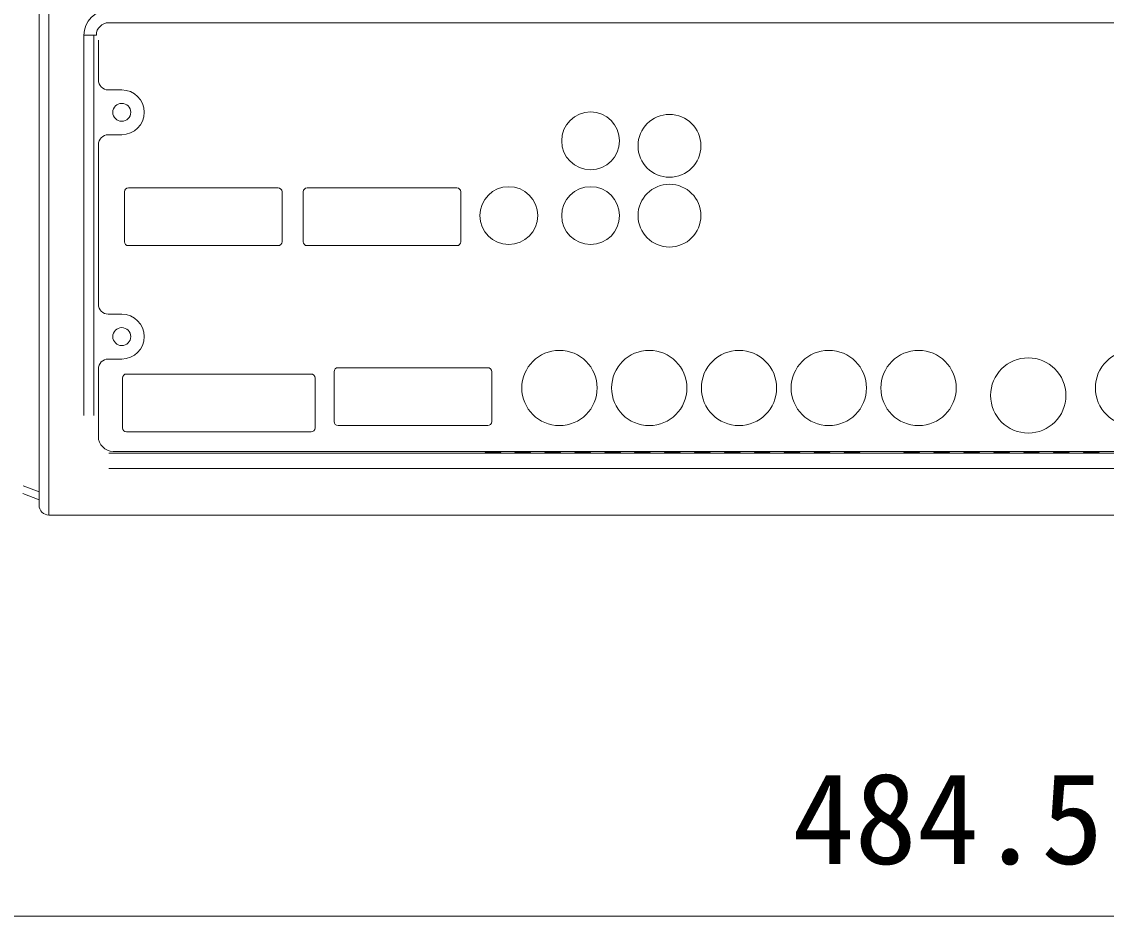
# Model space of a CAD drawing. Units: millimetres, scale not verified. Extents: x -62 to 63, y -56 to 57.
# Drawn here: x 9.14 to 30.89, y 3 to 20.95 of the extents above; entities that cross this region are included whole.
import ezdxf
from ezdxf.enums import TextEntityAlignment as Align

# ---------------------------------------------------------------- set-up
doc = ezdxf.new("R2010")
doc.units = ezdxf.units.MM
doc.header["$LTSCALE"] = 0.125
doc.layers.add('0-5_GAIKEI', color=1, linetype='Continuous', lineweight=18)
doc.layers.add('0-6_SUNPO', color=7, linetype='Continuous', lineweight=9)
doc.styles.add('ＭＳ ゴシック', font='')
doc.styles.get('ＭＳ ゴシック').set_extended_font_data('MS Gothic')

# ---------------------------------------------------------------- blocks, each defined once
blk = doc.blocks.new('D6')
at = {"layer": '0-6_SUNPO'}
blk.add_line((7.6309, 6.1383), (52.0808, 6.1383), dxfattribs=at)
at = {"layer": '0-6_SUNPO', "style": 'ＭＳ ゴシック'}
blk.add_text('484.5', height=1.833, dxfattribs=at).set_placement((26.7308, 6.6383), align=Align.BOTTOM_LEFT)

msp = doc.modelspace()

# ---------------------------------------------------------------- linework, layer by layer
at = {"layer": '0-5_GAIKEI', "color": 7}
for p, q in [((9.4901, 23.5473), (9.4901, 11.2473)), ((9.6901, 11.0473), (51.7901, 11.0473))]:
    msp.add_line(p, q, dxfattribs=at)
at = {"layer": '0-5_GAIKEI'}
for p, q in [((41.23, 20.9252), (10.8899, 20.9252)), ((10.3908, 13.0473), (10.3908, 20.6752)), ((10.5906, 20.6752), (10.3908, 20.6752)), ((10.5992, 20.6752), (10.5906, 20.6752)), ((10.5906, 13.0473), (10.5906, 20.6752)), ((10.6399, 20.6752), (10.5992, 20.6752)), ((10.68, 19.7773), (10.68, 20.5752)), ((10.88, 19.5773), (11.1501, 19.5773)), ((11.1501, 18.6773), (10.88, 18.6773)), ((10.68, 15.2773), (10.68, 18.4773)), ((11.2035, 16.5323), (11.2035, 17.5323)), ((11.2835, 17.6123), (14.2835, 17.6123)), ((14.3635, 17.5323), (14.3635, 16.5323)), ((14.7875, 16.5323), (14.7875, 17.5323)), ((14.8675, 17.6123), (17.8675, 17.6123)), ((17.9475, 17.5323), (17.9475, 16.5323)), ((14.2835, 16.4523), (11.2835, 16.4523)), ((17.8675, 16.4523), (14.8675, 16.4523)), ((10.88, 15.0773), (11.1501, 15.0773)), ((11.1501, 14.1773), (10.88, 14.1773)), ((10.68, 12.6252), (10.68, 13.9773)), ((15.408, 12.9243), (15.408, 13.9243)), ((15.488, 14.0043), (18.488, 14.0043)), ((18.568, 13.9243), (18.568, 12.9243)), ((11.1655, 12.7973), (11.1655, 13.7973)), ((11.2455, 13.8773), (14.9455, 13.8773)), ((15.0255, 13.7973), (15.0255, 12.7973)), ((9.6901, 13.0473), (9.6901, 11.0473)), ((18.488, 12.8443), (15.488, 12.8443)), ((14.9455, 12.7173), (11.2455, 12.7173)), ((41.2152, 12.2902), (10.8899, 12.2902)), ((41.13, 12.3252), (10.98, 12.3252)), ((18.4244, 12.3252), (18.4401, 12.3094)), ((18.4401, 12.3094), (18.7401, 12.3094)), ((18.7401, 12.3094), (18.7558, 12.3252)), ((19.0244, 12.3252), (19.0401, 12.3094)), ((19.0401, 12.3094), (19.3401, 12.3094)), ((19.3401, 12.3094), (19.3558, 12.3252)), ((19.6244, 12.3252), (19.6401, 12.3094)), ((19.6401, 12.3094), (19.9401, 12.3094)), ((19.9401, 12.3094), (19.9558, 12.3252)), ((20.2244, 12.3252), (20.2401, 12.3094)), ((20.2401, 12.3094), (20.5401, 12.3094)), ((20.5401, 12.3094), (20.5558, 12.3252)), ((20.8244, 12.3252), (20.8401, 12.3094)), ((20.8401, 12.3094), (21.1401, 12.3094)), ((21.1401, 12.3094), (21.1558, 12.3252)), ((21.4244, 12.3252), (21.4401, 12.3094)), ((21.4401, 12.3094), (21.7401, 12.3094)), ((21.7401, 12.3094), (21.7558, 12.3252)), ((22.0244, 12.3252), (22.0401, 12.3094)), ((22.0401, 12.3094), (22.3401, 12.3094)), ((22.3401, 12.3094), (22.3558, 12.3252)), ((22.6244, 12.3252), (22.6401, 12.3094)), ((22.6401, 12.3094), (22.9401, 12.3094)), ((22.9401, 12.3094), (22.9558, 12.3252)), ((23.2244, 12.3252), (23.2401, 12.3094)), ((23.2401, 12.3094), (23.5401, 12.3094)), ((23.5401, 12.3094), (23.5558, 12.3252)), ((23.8244, 12.3252), (23.8401, 12.3094)), ((23.8401, 12.3094), (24.1401, 12.3094)), ((24.1401, 12.3094), (24.1558, 12.3252)), ((24.4244, 12.3252), (24.4401, 12.3094)), ((24.4401, 12.3094), (24.7401, 12.3094)), ((24.7401, 12.3094), (24.7558, 12.3252)), ((25.0244, 12.3252), (25.0401, 12.3094)), ((25.0401, 12.3094), (25.3401, 12.3094)), ((25.3401, 12.3094), (25.3558, 12.3252)), ((25.6244, 12.3252), (25.6401, 12.3094)), ((25.6401, 12.3094), (25.9401, 12.3094)), ((25.9401, 12.3094), (25.9558, 12.3252)), ((26.8244, 12.3252), (26.8401, 12.3094)), ((26.8401, 12.3094), (27.1401, 12.3094)), ((27.1401, 12.3094), (27.1558, 12.3252)), ((27.4244, 12.3252), (27.4401, 12.3094)), ((27.4401, 12.3094), (27.7401, 12.3094)), ((27.7401, 12.3094), (27.7558, 12.3252)), ((28.0244, 12.3252), (28.0401, 12.3094)), ((28.0401, 12.3094), (28.3401, 12.3094)), ((28.3401, 12.3094), (28.3558, 12.3252)), ((28.6244, 12.3252), (28.6401, 12.3094)), ((28.6401, 12.3094), (28.9401, 12.3094)), ((28.9401, 12.3094), (28.9558, 12.3252)), ((29.2244, 12.3252), (29.2401, 12.3094)), ((29.2401, 12.3094), (29.5401, 12.3094)), ((29.5401, 12.3094), (29.5558, 12.3252)), ((29.8244, 12.3252), (29.8401, 12.3094)), ((29.8401, 12.3094), (30.1401, 12.3094)), ((30.1401, 12.3094), (30.1558, 12.3252)), ((30.4244, 12.3252), (30.4401, 12.3094)), ((30.4401, 12.3094), (30.7401, 12.3094)), ((30.7401, 12.3094), (30.7558, 12.3252)), ((41.2152, 11.9842), (10.8899, 11.9842)), ((9.4901, 11.5153), (9.1727, 11.6335)), ((9.4901, 11.3548), (9.1675, 11.4803))]:
    msp.add_line(p, q, dxfattribs=at)
msp.add_lwpolyline([(12.4901, 23.5473), (9.6901, 23.5473), (9.6901, 13.0473)], dxfattribs=at)
for centre, radius in [((11.1501, 19.1273), 0.18), ((20.55, 18.5548), 0.58), ((22.1306, 18.4548), 0.63), ((18.91, 17.0548), 0.58), ((20.55, 17.0548), 0.58), ((22.1306, 17.0548), 0.63), ((11.1501, 14.6273), 0.18), ((19.9255, 13.5973), 0.755), ((21.7255, 13.5973), 0.755), ((23.5255, 13.5973), 0.755), ((25.3255, 13.5973), 0.755), ((27.1255, 13.5973), 0.755), ((29.3255, 13.4473), 0.755), ((31.4255, 13.5973), 0.755)]:
    msp.add_circle(centre, radius, dxfattribs=at)
for centre, radius, start, end in [((10.8899, 20.6752), 0.4991, 90, 180), ((10.8899, 20.6752), 0.25, 90, 180), ((10.88, 19.7773), 0.2, 180, 270), ((11.1501, 19.1273), 0.45, 270, 90), ((10.88, 18.4773), 0.2, 90, 180), ((11.2835, 17.5323), 0.08, 90, 180), ((14.2835, 17.5323), 0.08, 0, 90), ((14.8675, 17.5323), 0.08, 90, 180), ((17.8675, 17.5323), 0.08, 0, 90), ((11.2835, 16.5323), 0.08, 180, 270), ((14.2835, 16.5323), 0.08, 270, 0), ((14.8675, 16.5323), 0.08, 180, 270), ((17.8675, 16.5323), 0.08, 270, 0), ((10.88, 15.2773), 0.2, 180, 270), ((11.1501, 14.6273), 0.45, 270, 90), ((10.88, 13.9773), 0.2, 90, 180), ((15.488, 13.9243), 0.08, 90, 180), ((18.488, 13.9243), 0.08, 0, 90), ((11.2455, 13.7973), 0.08, 90, 180), ((14.9455, 13.7973), 0.08, 0, 90), ((15.488, 12.9243), 0.08, 180, 270), ((18.488, 12.9243), 0.08, 270, 0), ((10.98, 12.6252), 0.3, 180, 270), ((11.2455, 12.7973), 0.08, 180, 270), ((14.9455, 12.7973), 0.08, 270, 0)]:
    msp.add_arc(centre, radius, start, end, dxfattribs=at)
at = {"layer": '0-5_GAIKEI', "color": 7}
msp.add_arc((9.6901, 11.2473), 0.2, 180, 270, dxfattribs=at)

# ---------------------------------------------------------------- block references
at = {"layer": '0-6_SUNPO'}
msp.add_blockref('D6', (-2.1341, -3.1406), dxfattribs=at)

doc.saveas('drawing.dxf')
